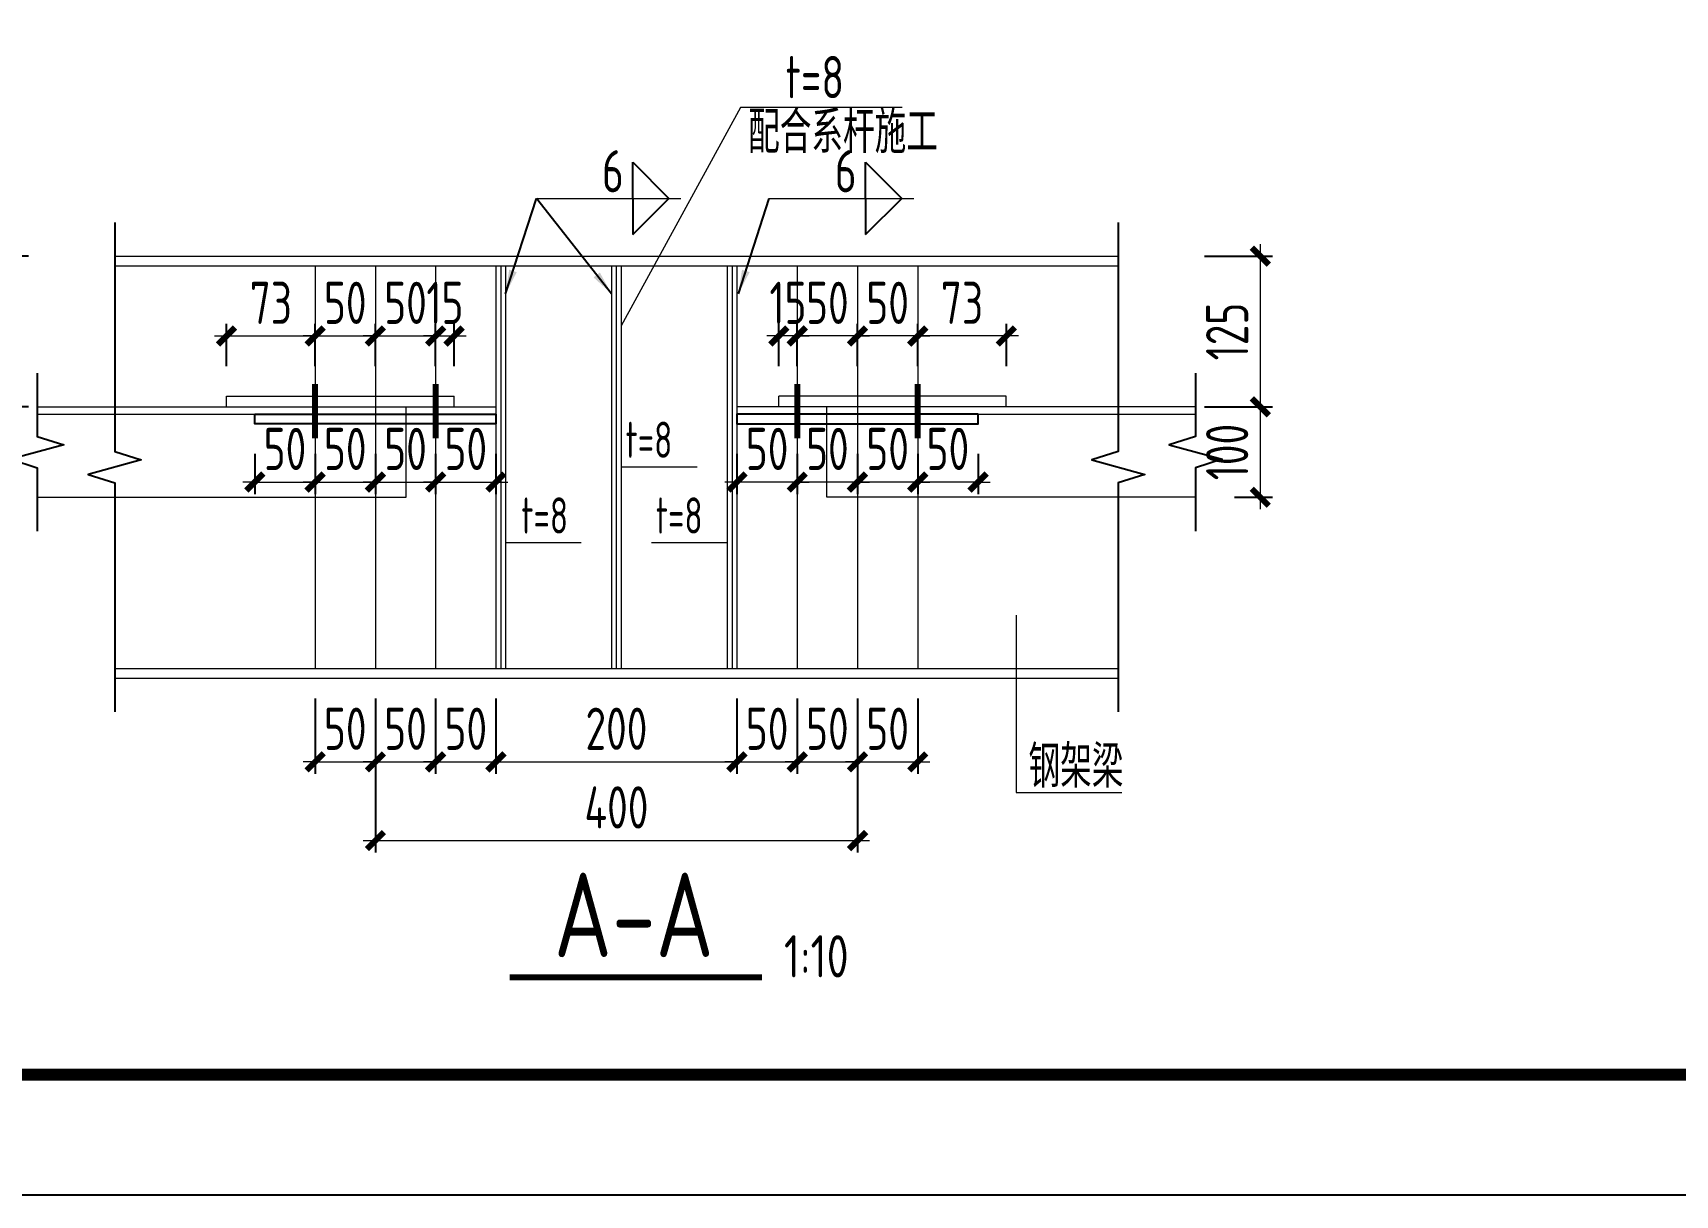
# Model space of a CAD drawing. Extents: x -2746917 to -971774, y -3334247 to -3250358.
# Drawn here: x -1810570 to -1796944, y -3316173 to -3306529 of the extents above; entities that cross this region are included whole.
import ezdxf
from ezdxf.enums import TextEntityAlignment as Align

# ---------------------------------------------------------------- set-up
doc = ezdxf.new("R2010")
doc.units = 0
doc.header["$LTSCALE"] = 1000
doc.header["$MEASUREMENT"] = 0
doc.header["$PDMODE"] = 35
doc.linetypes.add('DOTE', pattern=[2.42, 2, -0.2, 0.02, -0.2])
doc.layers.get('0').update_dxf_attribs({"linetype": 'CONTINUOUS'})
doc.layers.get('Defpoints').update_dxf_attribs({"linetype": 'CONTINUOUS'})
for name, color, linetype in [('AXIS', 253, 'DOTE'), ('COLU', 7, 'CONTINUOUS'), ('DIM', 3, 'CONTINUOUS'), ('NUM', 7, 'CONTINUOUS'), ('PUB_TITLE', 4, 'CONTINUOUS'), ('REIN', 1, 'CONTINUOUS'), ('TEXT', 7, 'CONTINUOUS'), ('THIN', 7, 'CONTINUOUS'), ('WELD', 7, 'CONTINUOUS')]:
    doc.layers.add(name, color=color, linetype=linetype)
doc.layers.add('yichutu', color=7, linetype='CONTINUOUS', true_color=0xffffff, plot=False)
doc.styles.add('TSSD_Dimension', font='tssdeng.shx', dxfattribs={"width": 0.75, "bigfont": 'Hztxt.shx'})
doc.styles.add('TSSD_Label', font='tssdeng.shx', dxfattribs={"width": 0.75, "bigfont": 'hztxt.shx'})
doc.styles.add('TSSD_Rein', font='Tssdeng.shx', dxfattribs={"width": 0.75, "bigfont": 'hztxt.shx'})
doc.dimstyles.new('TSSD_10_100', dxfattribs={"dimtxt": 350, "dimasz": 100, "dimexe": 100, "dimexo": 250, "dimgap": 100, "dimtad": 1, "dimdec": 0, "dimlfac": 0.1, "dimzin": 0, "dimdsep": 46, "dimtxsty": 'TSSD_Dimension', "dimblk": 'ARCHTICK', "dimcen": 0, "dimdle": 100, "dimclrt": 7, "dimadec": 0, "dimazin": 0, "dimtfac": 1, "dimtdec": 0, "dimtix": 1, "dimtmove": 2, "dimatfit": 3, "dimldrblk": 'ARCHTICK', "dimfxl": 1, "dimtolj": 1, "dimtzin": 0, "dimlwd": 5, "dimarcsym": 0})
doc.dimstyles.new('TSSD_LEADER_STYLE_200.0', dxfattribs={"dimtxt": 700, "dimasz": 200, "dimexe": 200, "dimexo": 500, "dimgap": 0.09, "dimtad": 0, "dimtih": 1, "dimtoh": 1, "dimdec": 4, "dimzin": 0, "dimdsep": 46, "dimtxsty": 'Standard', "dimcen": 0.09, "dimdle": 200, "dimclrt": 7, "dimadec": 0, "dimazin": 0, "dimtfac": 1, "dimtdec": 4, "dimtofl": 0, "dimtmove": 0, "dimatfit": 3, "dimfxl": 1, "dimtolj": 1, "dimtzin": 0, "dimarcsym": 0})

# ---------------------------------------------------------------- blocks, each defined once
blk = doc.blocks.new('_ArchTick')
at = {"color": 0, "const_width": 0.5}
blk.add_lwpolyline([(-0.71, -0.71), (0.71, 0.71)], dxfattribs=at)
blk = doc.blocks.new('*D2918')
at = {"layer": 'Defpoints', "color": 0}
for p in [(-1810357, -3308382, -48), (-1811070, -3309632), (-1810357, -3309632, -48)]:
    blk.add_point(p, dxfattribs=at)
at = {"layer": 'DIM', "color": 0, "lineweight": 5}
blk.add_line((-1811070, -3308282), (-1811070, -3309732), dxfattribs=at)
at = {"layer": 'DIM', "color": 0, "lineweight": -2}
for p, q in [((-1810607, -3308382), (-1811170, -3308382)), ((-1810607, -3309632), (-1811170, -3309632))]:
    blk.add_line(p, q, dxfattribs=at)
at = {"layer": 'DIM', "color": 0, "lineweight": 5, "xscale": 100, "yscale": 100, "zscale": 100}
for p, rotation in [((-1811070, -3308382), 90), ((-1811070, -3309632), 270)]:
    blk.add_blockref('_ArchTick', p, dxfattribs=dict(at, rotation=rotation))
at = {"layer": 'DIM', "color": 7, "lineweight": 9, "insert": (-1811345, -3309007), "char_height": 350, "attachment_point": 5, "rotation": 90, "style": 'TSSD_Dimension'}
blk.add_mtext('\\A1;125', dxfattribs=at)
blk = doc.blocks.new('*D2920')
at = {"layer": 'Defpoints', "color": 0}
for p in [(-1801100, -3308382, -48), (-1801100, -3309632, -48), (-1800386, -3309632)]:
    blk.add_point(p, dxfattribs=at)
at = {"layer": 'DIM', "color": 0, "lineweight": 5}
blk.add_line((-1800386, -3308282), (-1800386, -3309732), dxfattribs=at)
at = {"layer": 'DIM', "color": 0, "lineweight": -2}
for p, q in [((-1800850, -3308382), (-1800286, -3308382)), ((-1800850, -3309632), (-1800286, -3309632))]:
    blk.add_line(p, q, dxfattribs=at)
at = {"layer": 'DIM', "color": 0, "lineweight": 5, "xscale": 100, "yscale": 100, "zscale": 100}
for p, rotation in [((-1800386, -3308382), 90), ((-1800386, -3309632), 270)]:
    blk.add_blockref('_ArchTick', p, dxfattribs=dict(at, rotation=rotation))
at = {"layer": 'DIM', "color": 7, "lineweight": 9, "insert": (-1800661, -3309007), "char_height": 350, "attachment_point": 5, "rotation": 90, "style": 'TSSD_Dimension'}
blk.add_mtext('\\A1;125', dxfattribs=at)
blk = doc.blocks.new('*D2921')
at = {"layer": 'Defpoints', "color": 0}
for p in [(-1800850, -3309632, -48), (-1800850, -3310382, -48), (-1800386, -3310382)]:
    blk.add_point(p, dxfattribs=at)
at = {"layer": 'DIM', "color": 0, "lineweight": 5}
blk.add_line((-1800386, -3309532), (-1800386, -3310482), dxfattribs=at)
at = {"layer": 'DIM', "color": 0, "lineweight": -2}
for p, q in [((-1800600, -3309632), (-1800286, -3309632)), ((-1800600, -3310382), (-1800286, -3310382))]:
    blk.add_line(p, q, dxfattribs=at)
at = {"layer": 'DIM', "color": 0, "lineweight": 5, "xscale": 100, "yscale": 100, "zscale": 100}
for p, rotation in [((-1800386, -3309632), 90), ((-1800386, -3310382), 270)]:
    blk.add_blockref('_ArchTick', p, dxfattribs=dict(at, rotation=rotation))
at = {"layer": 'DIM', "color": 7, "lineweight": 9, "insert": (-1800661, -3310007), "char_height": 350, "attachment_point": 5, "rotation": 90, "style": 'TSSD_Dimension'}
blk.add_mtext('\\A1;100', dxfattribs=at)
blk = doc.blocks.new('*D2922')
at = {"layer": 'Defpoints', "color": 0}
for p in [(-1808228, -3311802, -48), (-1807728, -3311802, -48), (-1807728, -3312578)]:
    blk.add_point(p, dxfattribs=at)
at = {"layer": 'DIM', "color": 0, "lineweight": -2}
for p, q in [((-1808228, -3312052), (-1808228, -3312678)), ((-1807728, -3312052), (-1807728, -3312678))]:
    blk.add_line(p, q, dxfattribs=at)
at = {"layer": 'DIM', "color": 0, "lineweight": 5}
for p, q in [((-1808228, -3312578), (-1808328, -3312578)), ((-1808228, -3312578), (-1807728, -3312578)), ((-1807728, -3312578), (-1807628, -3312578))]:
    blk.add_line(p, q, dxfattribs=at)
at = {"layer": 'DIM', "color": 0, "lineweight": 5, "xscale": 100, "yscale": 100, "zscale": 100}
blk.add_blockref('_ArchTick', (-1808228, -3312578), dxfattribs=at)
at = {"layer": 'DIM', "color": 0, "lineweight": 5, "xscale": 100, "yscale": 100, "zscale": 100, "rotation": 180}
blk.add_blockref('_ArchTick', (-1807728, -3312578), dxfattribs=at)
at = {"layer": 'DIM', "color": 7, "lineweight": 9, "insert": (-1807978, -3312303), "char_height": 350, "attachment_point": 5, "style": 'TSSD_Dimension'}
blk.add_mtext('\\A1;50', dxfattribs=at)
blk = doc.blocks.new('*D2923')
at = {"layer": 'Defpoints', "color": 0}
for p in [(-1807728, -3311802, -48), (-1807228, -3311802, -48), (-1807228, -3312578)]:
    blk.add_point(p, dxfattribs=at)
at = {"layer": 'DIM', "color": 0, "lineweight": -2}
for p, q in [((-1807728, -3312052), (-1807728, -3312678)), ((-1807228, -3312052), (-1807228, -3312678))]:
    blk.add_line(p, q, dxfattribs=at)
at = {"layer": 'DIM', "color": 0, "lineweight": 5}
for p, q in [((-1807728, -3312578), (-1807828, -3312578)), ((-1807728, -3312578), (-1807228, -3312578)), ((-1807228, -3312578), (-1807128, -3312578))]:
    blk.add_line(p, q, dxfattribs=at)
at = {"layer": 'DIM', "color": 0, "lineweight": 5, "xscale": 100, "yscale": 100, "zscale": 100}
blk.add_blockref('_ArchTick', (-1807728, -3312578), dxfattribs=at)
at = {"layer": 'DIM', "color": 0, "lineweight": 5, "xscale": 100, "yscale": 100, "zscale": 100, "rotation": 180}
blk.add_blockref('_ArchTick', (-1807228, -3312578), dxfattribs=at)
at = {"layer": 'DIM', "color": 7, "lineweight": 9, "insert": (-1807478, -3312303), "char_height": 350, "attachment_point": 5, "style": 'TSSD_Dimension'}
blk.add_mtext('\\A1;50', dxfattribs=at)
blk = doc.blocks.new('*D2924')
at = {"layer": 'Defpoints', "color": 0}
for p in [(-1807228, -3311802, -48), (-1806728, -3311802, -48), (-1806728, -3312578)]:
    blk.add_point(p, dxfattribs=at)
at = {"layer": 'DIM', "color": 0, "lineweight": -2}
for p, q in [((-1807228, -3312052), (-1807228, -3312678)), ((-1806728, -3312052), (-1806728, -3312678))]:
    blk.add_line(p, q, dxfattribs=at)
at = {"layer": 'DIM', "color": 0, "lineweight": 5}
for p, q in [((-1807228, -3312578), (-1807328, -3312578)), ((-1807228, -3312578), (-1806728, -3312578)), ((-1806728, -3312578), (-1806628, -3312578))]:
    blk.add_line(p, q, dxfattribs=at)
at = {"layer": 'DIM', "color": 0, "lineweight": 5, "xscale": 100, "yscale": 100, "zscale": 100}
blk.add_blockref('_ArchTick', (-1807228, -3312578), dxfattribs=at)
at = {"layer": 'DIM', "color": 0, "lineweight": 5, "xscale": 100, "yscale": 100, "zscale": 100, "rotation": 180}
blk.add_blockref('_ArchTick', (-1806728, -3312578), dxfattribs=at)
at = {"layer": 'DIM', "color": 7, "lineweight": 9, "insert": (-1806978, -3312303), "char_height": 350, "attachment_point": 5, "style": 'TSSD_Dimension'}
blk.add_mtext('\\A1;50', dxfattribs=at)
blk = doc.blocks.new('*D2925')
at = {"layer": 'Defpoints', "color": 0}
for p in [(-1806728, -3311802, -48), (-1804728, -3311802, -48), (-1804728, -3312578)]:
    blk.add_point(p, dxfattribs=at)
at = {"layer": 'DIM', "color": 0, "lineweight": -2}
for p, q in [((-1806728, -3312052), (-1806728, -3312678)), ((-1804728, -3312052), (-1804728, -3312678))]:
    blk.add_line(p, q, dxfattribs=at)
at = {"layer": 'DIM', "color": 0, "lineweight": 5}
blk.add_line((-1806828, -3312578), (-1804628, -3312578), dxfattribs=at)
at = {"layer": 'DIM', "color": 0, "lineweight": 5, "xscale": 100, "yscale": 100, "zscale": 100, "rotation": 180}
blk.add_blockref('_ArchTick', (-1806728, -3312578), dxfattribs=at)
at = {"layer": 'DIM', "color": 0, "lineweight": 5, "xscale": 100, "yscale": 100, "zscale": 100}
blk.add_blockref('_ArchTick', (-1804728, -3312578), dxfattribs=at)
at = {"layer": 'DIM', "color": 7, "lineweight": 9, "insert": (-1805728, -3312303), "char_height": 350, "attachment_point": 5, "style": 'TSSD_Dimension'}
blk.add_mtext('\\A1;200', dxfattribs=at)
blk = doc.blocks.new('*D2926')
at = {"layer": 'Defpoints', "color": 0}
for p in [(-1804728, -3311802, -48), (-1804228, -3311802, -48), (-1804228, -3312578)]:
    blk.add_point(p, dxfattribs=at)
at = {"layer": 'DIM', "color": 0, "lineweight": -2}
for p, q in [((-1804728, -3312052), (-1804728, -3312678)), ((-1804228, -3312052), (-1804228, -3312678))]:
    blk.add_line(p, q, dxfattribs=at)
at = {"layer": 'DIM', "color": 0, "lineweight": 5}
for p, q in [((-1804728, -3312578), (-1804828, -3312578)), ((-1804728, -3312578), (-1804228, -3312578)), ((-1804228, -3312578), (-1804128, -3312578))]:
    blk.add_line(p, q, dxfattribs=at)
at = {"layer": 'DIM', "color": 0, "lineweight": 5, "xscale": 100, "yscale": 100, "zscale": 100}
blk.add_blockref('_ArchTick', (-1804728, -3312578), dxfattribs=at)
at = {"layer": 'DIM', "color": 0, "lineweight": 5, "xscale": 100, "yscale": 100, "zscale": 100, "rotation": 180}
blk.add_blockref('_ArchTick', (-1804228, -3312578), dxfattribs=at)
at = {"layer": 'DIM', "color": 7, "lineweight": 9, "insert": (-1804478, -3312303), "char_height": 350, "attachment_point": 5, "style": 'TSSD_Dimension'}
blk.add_mtext('\\A1;50', dxfattribs=at)
blk = doc.blocks.new('*D2927')
at = {"layer": 'Defpoints', "color": 0}
for p in [(-1804228, -3311802, -48), (-1803728, -3311802, -48), (-1803728, -3312578)]:
    blk.add_point(p, dxfattribs=at)
at = {"layer": 'DIM', "color": 0, "lineweight": -2}
for p, q in [((-1804228, -3312052), (-1804228, -3312678)), ((-1803728, -3312052), (-1803728, -3312678))]:
    blk.add_line(p, q, dxfattribs=at)
at = {"layer": 'DIM', "color": 0, "lineweight": 5}
for p, q in [((-1804228, -3312578), (-1804328, -3312578)), ((-1804228, -3312578), (-1803728, -3312578)), ((-1803728, -3312578), (-1803628, -3312578))]:
    blk.add_line(p, q, dxfattribs=at)
at = {"layer": 'DIM', "color": 0, "lineweight": 5, "xscale": 100, "yscale": 100, "zscale": 100}
blk.add_blockref('_ArchTick', (-1804228, -3312578), dxfattribs=at)
at = {"layer": 'DIM', "color": 0, "lineweight": 5, "xscale": 100, "yscale": 100, "zscale": 100, "rotation": 180}
blk.add_blockref('_ArchTick', (-1803728, -3312578), dxfattribs=at)
at = {"layer": 'DIM', "color": 7, "lineweight": 9, "insert": (-1803978, -3312303), "char_height": 350, "attachment_point": 5, "style": 'TSSD_Dimension'}
blk.add_mtext('\\A1;50', dxfattribs=at)
blk = doc.blocks.new('*D2928')
at = {"layer": 'Defpoints', "color": 0}
for p in [(-1803728, -3311802, -48), (-1803228, -3311802, -48), (-1803228, -3312578)]:
    blk.add_point(p, dxfattribs=at)
at = {"layer": 'DIM', "color": 0, "lineweight": -2}
for p, q in [((-1803728, -3312052), (-1803728, -3312678)), ((-1803228, -3312052), (-1803228, -3312678))]:
    blk.add_line(p, q, dxfattribs=at)
at = {"layer": 'DIM', "color": 0, "lineweight": 5}
for p, q in [((-1803728, -3312578), (-1803828, -3312578)), ((-1803728, -3312578), (-1803228, -3312578)), ((-1803228, -3312578), (-1803128, -3312578))]:
    blk.add_line(p, q, dxfattribs=at)
at = {"layer": 'DIM', "color": 0, "lineweight": 5, "xscale": 100, "yscale": 100, "zscale": 100}
blk.add_blockref('_ArchTick', (-1803728, -3312578), dxfattribs=at)
at = {"layer": 'DIM', "color": 0, "lineweight": 5, "xscale": 100, "yscale": 100, "zscale": 100, "rotation": 180}
blk.add_blockref('_ArchTick', (-1803228, -3312578), dxfattribs=at)
at = {"layer": 'DIM', "color": 7, "lineweight": 9, "insert": (-1803478, -3312303), "char_height": 350, "attachment_point": 5, "style": 'TSSD_Dimension'}
blk.add_mtext('\\A1;50', dxfattribs=at)
blk = doc.blocks.new('*D2929')
at = {"layer": 'Defpoints', "color": 0}
for p in [(-1807728, -3311802, -48), (-1803728, -3311802, -48), (-1803728, -3313231)]:
    blk.add_point(p, dxfattribs=at)
at = {"layer": 'DIM', "color": 0, "lineweight": -2}
for p, q in [((-1807728, -3312052), (-1807728, -3313331)), ((-1803728, -3312052), (-1803728, -3313331))]:
    blk.add_line(p, q, dxfattribs=at)
at = {"layer": 'DIM', "color": 0, "lineweight": 5}
blk.add_line((-1807828, -3313231), (-1803628, -3313231), dxfattribs=at)
at = {"layer": 'DIM', "color": 0, "lineweight": 5, "xscale": 100, "yscale": 100, "zscale": 100, "rotation": 180}
blk.add_blockref('_ArchTick', (-1807728, -3313231), dxfattribs=at)
at = {"layer": 'DIM', "color": 0, "lineweight": 5, "xscale": 100, "yscale": 100, "zscale": 100}
blk.add_blockref('_ArchTick', (-1803728, -3313231), dxfattribs=at)
at = {"layer": 'DIM', "color": 7, "lineweight": 9, "insert": (-1805728, -3312956), "char_height": 350, "attachment_point": 5, "style": 'TSSD_Dimension'}
blk.add_mtext('\\A1;400', dxfattribs=at)
blk = doc.blocks.new('_WELD004')
at = {"color": 0, "linetype": 'ByBlock'}
for p, q in [((0, 1), (1, 0)), ((0, 0), (0, 1))]:
    blk.add_line(p, q, dxfattribs=at)
blk = doc.blocks.new('*D2930')
at = {"layer": 'Defpoints', "color": 0}
for p in [(-1808228, -3309044), (-1808963, -3309544), (-1808228, -3309544)]:
    blk.add_point(p, dxfattribs=at)
at = {"layer": 'DIM', "color": 0, "lineweight": -2}
for p, q in [((-1808963, -3309294), (-1808963, -3308944)), ((-1808228, -3309294), (-1808228, -3308944))]:
    blk.add_line(p, q, dxfattribs=at)
at = {"layer": 'DIM', "color": 0, "lineweight": 5}
blk.add_line((-1809063, -3309044), (-1808128, -3309044), dxfattribs=at)
at = {"layer": 'DIM', "color": 0, "lineweight": 5, "xscale": 100, "yscale": 100, "zscale": 100, "rotation": 180}
blk.add_blockref('_ArchTick', (-1808963, -3309044), dxfattribs=at)
at = {"layer": 'DIM', "color": 0, "lineweight": 5, "xscale": 100, "yscale": 100, "zscale": 100}
blk.add_blockref('_ArchTick', (-1808228, -3309044), dxfattribs=at)
at = {"layer": 'DIM', "color": 7, "lineweight": 9, "insert": (-1808595, -3308769), "char_height": 350, "attachment_point": 5, "style": 'TSSD_Dimension'}
blk.add_mtext('\\A1;73', dxfattribs=at)
blk = doc.blocks.new('*D2931')
at = {"layer": 'Defpoints', "color": 0}
for p in [(-1807728, -3309044), (-1808228, -3309544), (-1807728, -3309544)]:
    blk.add_point(p, dxfattribs=at)
at = {"layer": 'DIM', "color": 0, "lineweight": -2}
for p, q in [((-1808228, -3309294), (-1808228, -3308944)), ((-1807728, -3309294), (-1807728, -3308944))]:
    blk.add_line(p, q, dxfattribs=at)
at = {"layer": 'DIM', "color": 0, "lineweight": 5}
for p, q in [((-1808228, -3309044), (-1808328, -3309044)), ((-1808228, -3309044), (-1807728, -3309044)), ((-1807728, -3309044), (-1807628, -3309044))]:
    blk.add_line(p, q, dxfattribs=at)
at = {"layer": 'DIM', "color": 0, "lineweight": 5, "xscale": 100, "yscale": 100, "zscale": 100}
blk.add_blockref('_ArchTick', (-1808228, -3309044), dxfattribs=at)
at = {"layer": 'DIM', "color": 0, "lineweight": 5, "xscale": 100, "yscale": 100, "zscale": 100, "rotation": 180}
blk.add_blockref('_ArchTick', (-1807728, -3309044), dxfattribs=at)
at = {"layer": 'DIM', "color": 7, "lineweight": 9, "insert": (-1807978, -3308769), "char_height": 350, "attachment_point": 5, "style": 'TSSD_Dimension'}
blk.add_mtext('\\A1;50', dxfattribs=at)
blk = doc.blocks.new('*D2932')
at = {"layer": 'Defpoints', "color": 0}
for p in [(-1807228, -3309044), (-1807728, -3309544), (-1807228, -3309544)]:
    blk.add_point(p, dxfattribs=at)
at = {"layer": 'DIM', "color": 0, "lineweight": -2}
for p, q in [((-1807728, -3309294), (-1807728, -3308944)), ((-1807228, -3309294), (-1807228, -3308944))]:
    blk.add_line(p, q, dxfattribs=at)
at = {"layer": 'DIM', "color": 0, "lineweight": 5}
for p, q in [((-1807728, -3309044), (-1807828, -3309044)), ((-1807728, -3309044), (-1807228, -3309044)), ((-1807228, -3309044), (-1807128, -3309044))]:
    blk.add_line(p, q, dxfattribs=at)
at = {"layer": 'DIM', "color": 0, "lineweight": 5, "xscale": 100, "yscale": 100, "zscale": 100}
blk.add_blockref('_ArchTick', (-1807728, -3309044), dxfattribs=at)
at = {"layer": 'DIM', "color": 0, "lineweight": 5, "xscale": 100, "yscale": 100, "zscale": 100, "rotation": 180}
blk.add_blockref('_ArchTick', (-1807228, -3309044), dxfattribs=at)
at = {"layer": 'DIM', "color": 7, "lineweight": 9, "insert": (-1807478, -3308769), "char_height": 350, "attachment_point": 5, "style": 'TSSD_Dimension'}
blk.add_mtext('\\A1;50', dxfattribs=at)
blk = doc.blocks.new('*D2933')
at = {"layer": 'Defpoints', "color": 0}
for p in [(-1807075, -3309044), (-1807228, -3309544), (-1807075, -3309544)]:
    blk.add_point(p, dxfattribs=at)
at = {"layer": 'DIM', "color": 0, "lineweight": -2}
for p, q in [((-1807228, -3309294), (-1807228, -3308944)), ((-1807075, -3309294), (-1807075, -3308944))]:
    blk.add_line(p, q, dxfattribs=at)
at = {"layer": 'DIM', "color": 0, "lineweight": 5}
for p, q in [((-1807228, -3309044), (-1807328, -3309044)), ((-1807228, -3309044), (-1807075, -3309044)), ((-1807075, -3309044), (-1806975, -3309044))]:
    blk.add_line(p, q, dxfattribs=at)
at = {"layer": 'DIM', "color": 0, "lineweight": 5, "xscale": 100, "yscale": 100, "zscale": 100}
blk.add_blockref('_ArchTick', (-1807228, -3309044), dxfattribs=at)
at = {"layer": 'DIM', "color": 0, "lineweight": 5, "xscale": 100, "yscale": 100, "zscale": 100, "rotation": 180}
blk.add_blockref('_ArchTick', (-1807075, -3309044), dxfattribs=at)
at = {"layer": 'DIM', "color": 7, "lineweight": 9, "insert": (-1807151, -3308769), "char_height": 350, "attachment_point": 5, "style": 'TSSD_Dimension'}
blk.add_mtext('\\A1;15', dxfattribs=at)
blk = doc.blocks.new('*D2934')
at = {"layer": 'Defpoints', "color": 0}
for p in [(-1808728, -3309772), (-1808228, -3309772), (-1808228, -3310256)]:
    blk.add_point(p, dxfattribs=at)
at = {"layer": 'DIM', "color": 0, "lineweight": -2}
for p, q in [((-1808728, -3310022), (-1808728, -3310356)), ((-1808228, -3310022), (-1808228, -3310356))]:
    blk.add_line(p, q, dxfattribs=at)
at = {"layer": 'DIM', "color": 0, "lineweight": 5}
for p, q in [((-1808728, -3310256), (-1808828, -3310256)), ((-1808728, -3310256), (-1808228, -3310256)), ((-1808228, -3310256), (-1808128, -3310256))]:
    blk.add_line(p, q, dxfattribs=at)
at = {"layer": 'DIM', "color": 0, "lineweight": 5, "xscale": 100, "yscale": 100, "zscale": 100}
blk.add_blockref('_ArchTick', (-1808728, -3310256), dxfattribs=at)
at = {"layer": 'DIM', "color": 0, "lineweight": 5, "xscale": 100, "yscale": 100, "zscale": 100, "rotation": 180}
blk.add_blockref('_ArchTick', (-1808228, -3310256), dxfattribs=at)
at = {"layer": 'DIM', "color": 7, "lineweight": 9, "insert": (-1808478, -3309981), "char_height": 350, "attachment_point": 5, "style": 'TSSD_Dimension'}
blk.add_mtext('\\A1;50', dxfattribs=at)
blk = doc.blocks.new('*D2935')
at = {"layer": 'Defpoints', "color": 0}
for p in [(-1808228, -3309772), (-1807728, -3309772), (-1807728, -3310256)]:
    blk.add_point(p, dxfattribs=at)
at = {"layer": 'DIM', "color": 0, "lineweight": -2}
for p, q in [((-1808228, -3310022), (-1808228, -3310356)), ((-1807728, -3310022), (-1807728, -3310356))]:
    blk.add_line(p, q, dxfattribs=at)
at = {"layer": 'DIM', "color": 0, "lineweight": 5}
for p, q in [((-1808228, -3310256), (-1808328, -3310256)), ((-1808228, -3310256), (-1807728, -3310256)), ((-1807728, -3310256), (-1807628, -3310256))]:
    blk.add_line(p, q, dxfattribs=at)
at = {"layer": 'DIM', "color": 0, "lineweight": 5, "xscale": 100, "yscale": 100, "zscale": 100}
blk.add_blockref('_ArchTick', (-1808228, -3310256), dxfattribs=at)
at = {"layer": 'DIM', "color": 0, "lineweight": 5, "xscale": 100, "yscale": 100, "zscale": 100, "rotation": 180}
blk.add_blockref('_ArchTick', (-1807728, -3310256), dxfattribs=at)
at = {"layer": 'DIM', "color": 7, "lineweight": 9, "insert": (-1807978, -3309981), "char_height": 350, "attachment_point": 5, "style": 'TSSD_Dimension'}
blk.add_mtext('\\A1;50', dxfattribs=at)
blk = doc.blocks.new('*D2936')
at = {"layer": 'Defpoints', "color": 0}
for p in [(-1807728, -3309772), (-1807228, -3309772), (-1807228, -3310256)]:
    blk.add_point(p, dxfattribs=at)
at = {"layer": 'DIM', "color": 0, "lineweight": -2}
for p, q in [((-1807728, -3310022), (-1807728, -3310356)), ((-1807228, -3310022), (-1807228, -3310356))]:
    blk.add_line(p, q, dxfattribs=at)
at = {"layer": 'DIM', "color": 0, "lineweight": 5}
for p, q in [((-1807728, -3310256), (-1807828, -3310256)), ((-1807728, -3310256), (-1807228, -3310256)), ((-1807228, -3310256), (-1807128, -3310256))]:
    blk.add_line(p, q, dxfattribs=at)
at = {"layer": 'DIM', "color": 0, "lineweight": 5, "xscale": 100, "yscale": 100, "zscale": 100}
blk.add_blockref('_ArchTick', (-1807728, -3310256), dxfattribs=at)
at = {"layer": 'DIM', "color": 0, "lineweight": 5, "xscale": 100, "yscale": 100, "zscale": 100, "rotation": 180}
blk.add_blockref('_ArchTick', (-1807228, -3310256), dxfattribs=at)
at = {"layer": 'DIM', "color": 7, "lineweight": 9, "insert": (-1807478, -3309981), "char_height": 350, "attachment_point": 5, "style": 'TSSD_Dimension'}
blk.add_mtext('\\A1;50', dxfattribs=at)
blk = doc.blocks.new('*D2937')
at = {"layer": 'Defpoints', "color": 0}
for p in [(-1807228, -3309772), (-1806728, -3309772), (-1806728, -3310256)]:
    blk.add_point(p, dxfattribs=at)
at = {"layer": 'DIM', "color": 0, "lineweight": -2}
for p, q in [((-1807228, -3310022), (-1807228, -3310356)), ((-1806728, -3310022), (-1806728, -3310356))]:
    blk.add_line(p, q, dxfattribs=at)
at = {"layer": 'DIM', "color": 0, "lineweight": 5}
for p, q in [((-1807228, -3310256), (-1807328, -3310256)), ((-1807228, -3310256), (-1806728, -3310256)), ((-1806728, -3310256), (-1806628, -3310256))]:
    blk.add_line(p, q, dxfattribs=at)
at = {"layer": 'DIM', "color": 0, "lineweight": 5, "xscale": 100, "yscale": 100, "zscale": 100}
blk.add_blockref('_ArchTick', (-1807228, -3310256), dxfattribs=at)
at = {"layer": 'DIM', "color": 0, "lineweight": 5, "xscale": 100, "yscale": 100, "zscale": 100, "rotation": 180}
blk.add_blockref('_ArchTick', (-1806728, -3310256), dxfattribs=at)
at = {"layer": 'DIM', "color": 7, "lineweight": 9, "insert": (-1806978, -3309981), "char_height": 350, "attachment_point": 5, "style": 'TSSD_Dimension'}
blk.add_mtext('\\A1;50', dxfattribs=at)
blk = doc.blocks.new('*D2938')
at = {"layer": 'Defpoints', "color": 0}
for p in [(-1803228, -3309044), (-1803228, -3309544), (-1802493, -3309544)]:
    blk.add_point(p, dxfattribs=at)
at = {"layer": 'DIM', "color": 0, "lineweight": -2}
for p, q in [((-1803228, -3309294), (-1803228, -3308944)), ((-1802493, -3309294), (-1802493, -3308944))]:
    blk.add_line(p, q, dxfattribs=at)
at = {"layer": 'DIM', "color": 0, "lineweight": 5}
blk.add_line((-1802393, -3309044), (-1803328, -3309044), dxfattribs=at)
at = {"layer": 'DIM', "color": 0, "lineweight": 5, "xscale": 100, "yscale": 100, "zscale": 100, "rotation": 180}
blk.add_blockref('_ArchTick', (-1803228, -3309044), dxfattribs=at)
at = {"layer": 'DIM', "color": 0, "lineweight": 5, "xscale": 100, "yscale": 100, "zscale": 100}
blk.add_blockref('_ArchTick', (-1802493, -3309044), dxfattribs=at)
at = {"layer": 'DIM', "color": 7, "lineweight": 9, "insert": (-1802861, -3308769), "char_height": 350, "attachment_point": 5, "style": 'TSSD_Dimension'}
blk.add_mtext('\\A1;73', dxfattribs=at)
blk = doc.blocks.new('*D2939')
at = {"layer": 'Defpoints', "color": 0}
for p in [(-1803728, -3309044), (-1803728, -3309544), (-1803228, -3309544)]:
    blk.add_point(p, dxfattribs=at)
at = {"layer": 'DIM', "color": 0, "lineweight": -2}
for p, q in [((-1803728, -3309294), (-1803728, -3308944)), ((-1803228, -3309294), (-1803228, -3308944))]:
    blk.add_line(p, q, dxfattribs=at)
at = {"layer": 'DIM', "color": 0, "lineweight": 5}
for p, q in [((-1803728, -3309044), (-1803828, -3309044)), ((-1803228, -3309044), (-1803728, -3309044)), ((-1803228, -3309044), (-1803128, -3309044))]:
    blk.add_line(p, q, dxfattribs=at)
at = {"layer": 'DIM', "color": 0, "lineweight": 5, "xscale": 100, "yscale": 100, "zscale": 100}
blk.add_blockref('_ArchTick', (-1803728, -3309044), dxfattribs=at)
at = {"layer": 'DIM', "color": 0, "lineweight": 5, "xscale": 100, "yscale": 100, "zscale": 100, "rotation": 180}
blk.add_blockref('_ArchTick', (-1803228, -3309044), dxfattribs=at)
at = {"layer": 'DIM', "color": 7, "lineweight": 9, "insert": (-1803478, -3308769), "char_height": 350, "attachment_point": 5, "style": 'TSSD_Dimension'}
blk.add_mtext('\\A1;50', dxfattribs=at)
blk = doc.blocks.new('*D2940')
at = {"layer": 'Defpoints', "color": 0}
for p in [(-1804228, -3309044), (-1804228, -3309544), (-1803728, -3309544)]:
    blk.add_point(p, dxfattribs=at)
at = {"layer": 'DIM', "color": 0, "lineweight": -2}
for p, q in [((-1804228, -3309294), (-1804228, -3308944)), ((-1803728, -3309294), (-1803728, -3308944))]:
    blk.add_line(p, q, dxfattribs=at)
at = {"layer": 'DIM', "color": 0, "lineweight": 5}
for p, q in [((-1804228, -3309044), (-1804328, -3309044)), ((-1803728, -3309044), (-1804228, -3309044)), ((-1803728, -3309044), (-1803628, -3309044))]:
    blk.add_line(p, q, dxfattribs=at)
at = {"layer": 'DIM', "color": 0, "lineweight": 5, "xscale": 100, "yscale": 100, "zscale": 100}
blk.add_blockref('_ArchTick', (-1804228, -3309044), dxfattribs=at)
at = {"layer": 'DIM', "color": 0, "lineweight": 5, "xscale": 100, "yscale": 100, "zscale": 100, "rotation": 180}
blk.add_blockref('_ArchTick', (-1803728, -3309044), dxfattribs=at)
at = {"layer": 'DIM', "color": 7, "lineweight": 9, "insert": (-1803978, -3308769), "char_height": 350, "attachment_point": 5, "style": 'TSSD_Dimension'}
blk.add_mtext('\\A1;50', dxfattribs=at)
blk = doc.blocks.new('*D2941')
at = {"layer": 'Defpoints', "color": 0}
for p in [(-1804381, -3309044), (-1804381, -3309544), (-1804228, -3309544)]:
    blk.add_point(p, dxfattribs=at)
at = {"layer": 'DIM', "color": 0, "lineweight": -2}
for p, q in [((-1804381, -3309294), (-1804381, -3308944)), ((-1804228, -3309294), (-1804228, -3308944))]:
    blk.add_line(p, q, dxfattribs=at)
at = {"layer": 'DIM', "color": 0, "lineweight": 5}
for p, q in [((-1804381, -3309044), (-1804481, -3309044)), ((-1804228, -3309044), (-1804381, -3309044)), ((-1804228, -3309044), (-1804128, -3309044))]:
    blk.add_line(p, q, dxfattribs=at)
at = {"layer": 'DIM', "color": 0, "lineweight": 5, "xscale": 100, "yscale": 100, "zscale": 100}
blk.add_blockref('_ArchTick', (-1804381, -3309044), dxfattribs=at)
at = {"layer": 'DIM', "color": 0, "lineweight": 5, "xscale": 100, "yscale": 100, "zscale": 100, "rotation": 180}
blk.add_blockref('_ArchTick', (-1804228, -3309044), dxfattribs=at)
at = {"layer": 'DIM', "color": 7, "lineweight": 9, "insert": (-1804305, -3308769), "char_height": 350, "attachment_point": 5, "style": 'TSSD_Dimension'}
blk.add_mtext('\\A1;15', dxfattribs=at)
blk = doc.blocks.new('*D2942')
at = {"layer": 'Defpoints', "color": 0}
for p in [(-1803228, -3309772), (-1802728, -3309772), (-1803228, -3310256)]:
    blk.add_point(p, dxfattribs=at)
at = {"layer": 'DIM', "color": 0, "lineweight": -2}
for p, q in [((-1803228, -3310022), (-1803228, -3310356)), ((-1802728, -3310022), (-1802728, -3310356))]:
    blk.add_line(p, q, dxfattribs=at)
at = {"layer": 'DIM', "color": 0, "lineweight": 5}
for p, q in [((-1803228, -3310256), (-1803328, -3310256)), ((-1802728, -3310256), (-1803228, -3310256)), ((-1802728, -3310256), (-1802628, -3310256))]:
    blk.add_line(p, q, dxfattribs=at)
at = {"layer": 'DIM', "color": 0, "lineweight": 5, "xscale": 100, "yscale": 100, "zscale": 100}
blk.add_blockref('_ArchTick', (-1803228, -3310256), dxfattribs=at)
at = {"layer": 'DIM', "color": 0, "lineweight": 5, "xscale": 100, "yscale": 100, "zscale": 100, "rotation": 180}
blk.add_blockref('_ArchTick', (-1802728, -3310256), dxfattribs=at)
at = {"layer": 'DIM', "color": 7, "lineweight": 9, "insert": (-1802978, -3309981), "char_height": 350, "attachment_point": 5, "style": 'TSSD_Dimension'}
blk.add_mtext('\\A1;50', dxfattribs=at)
blk = doc.blocks.new('*D2943')
at = {"layer": 'Defpoints', "color": 0}
for p in [(-1803728, -3309772), (-1803228, -3309772), (-1803728, -3310256)]:
    blk.add_point(p, dxfattribs=at)
at = {"layer": 'DIM', "color": 0, "lineweight": -2}
for p, q in [((-1803728, -3310022), (-1803728, -3310356)), ((-1803228, -3310022), (-1803228, -3310356))]:
    blk.add_line(p, q, dxfattribs=at)
at = {"layer": 'DIM', "color": 0, "lineweight": 5}
for p, q in [((-1803728, -3310256), (-1803828, -3310256)), ((-1803228, -3310256), (-1803728, -3310256)), ((-1803228, -3310256), (-1803128, -3310256))]:
    blk.add_line(p, q, dxfattribs=at)
at = {"layer": 'DIM', "color": 0, "lineweight": 5, "xscale": 100, "yscale": 100, "zscale": 100}
blk.add_blockref('_ArchTick', (-1803728, -3310256), dxfattribs=at)
at = {"layer": 'DIM', "color": 0, "lineweight": 5, "xscale": 100, "yscale": 100, "zscale": 100, "rotation": 180}
blk.add_blockref('_ArchTick', (-1803228, -3310256), dxfattribs=at)
at = {"layer": 'DIM', "color": 7, "lineweight": 9, "insert": (-1803478, -3309981), "char_height": 350, "attachment_point": 5, "style": 'TSSD_Dimension'}
blk.add_mtext('\\A1;50', dxfattribs=at)
blk = doc.blocks.new('*D2944')
at = {"layer": 'Defpoints', "color": 0}
for p in [(-1804228, -3309772), (-1803728, -3309772), (-1804228, -3310256)]:
    blk.add_point(p, dxfattribs=at)
at = {"layer": 'DIM', "color": 0, "lineweight": -2}
for p, q in [((-1804228, -3310022), (-1804228, -3310356)), ((-1803728, -3310022), (-1803728, -3310356))]:
    blk.add_line(p, q, dxfattribs=at)
at = {"layer": 'DIM', "color": 0, "lineweight": 5}
for p, q in [((-1804228, -3310256), (-1804328, -3310256)), ((-1803728, -3310256), (-1804228, -3310256)), ((-1803728, -3310256), (-1803628, -3310256))]:
    blk.add_line(p, q, dxfattribs=at)
at = {"layer": 'DIM', "color": 0, "lineweight": 5, "xscale": 100, "yscale": 100, "zscale": 100}
blk.add_blockref('_ArchTick', (-1804228, -3310256), dxfattribs=at)
at = {"layer": 'DIM', "color": 0, "lineweight": 5, "xscale": 100, "yscale": 100, "zscale": 100, "rotation": 180}
blk.add_blockref('_ArchTick', (-1803728, -3310256), dxfattribs=at)
at = {"layer": 'DIM', "color": 7, "lineweight": 9, "insert": (-1803978, -3309981), "char_height": 350, "attachment_point": 5, "style": 'TSSD_Dimension'}
blk.add_mtext('\\A1;50', dxfattribs=at)
blk = doc.blocks.new('*D2945')
at = {"layer": 'Defpoints', "color": 0}
for p in [(-1804728, -3309772), (-1804228, -3309772), (-1804728, -3310256)]:
    blk.add_point(p, dxfattribs=at)
at = {"layer": 'DIM', "color": 0, "lineweight": -2}
for p, q in [((-1804728, -3310022), (-1804728, -3310356)), ((-1804228, -3310022), (-1804228, -3310356))]:
    blk.add_line(p, q, dxfattribs=at)
at = {"layer": 'DIM', "color": 0, "lineweight": 5}
for p, q in [((-1804728, -3310256), (-1804828, -3310256)), ((-1804228, -3310256), (-1804728, -3310256)), ((-1804228, -3310256), (-1804128, -3310256))]:
    blk.add_line(p, q, dxfattribs=at)
at = {"layer": 'DIM', "color": 0, "lineweight": 5, "xscale": 100, "yscale": 100, "zscale": 100}
blk.add_blockref('_ArchTick', (-1804728, -3310256), dxfattribs=at)
at = {"layer": 'DIM', "color": 0, "lineweight": 5, "xscale": 100, "yscale": 100, "zscale": 100, "rotation": 180}
blk.add_blockref('_ArchTick', (-1804228, -3310256), dxfattribs=at)
at = {"layer": 'DIM', "color": 7, "lineweight": 9, "insert": (-1804478, -3309981), "char_height": 350, "attachment_point": 5, "style": 'TSSD_Dimension'}
blk.add_mtext('\\A1;50', dxfattribs=at)
blk = doc.blocks.new('yct-743-420-74300-42000-100-2002.0')
at = {"layer": 'yichutu', "color": 7, "true_color": 0xffffff}
blk.add_lwpolyline([(0, 0), (0, 42000), (74300, 42000), (74300, 0)], close=True, dxfattribs=at)
blk = doc.blocks.new('A$C6B365CFD')
at = {"layer": 'PUB_TITLE'}
blk.add_lwpolyline([(-70467, -17093), (-70467, 24907), (3833, 24907), (3833, -17093)], close=True, dxfattribs=at)
at = {"layer": 'PUB_TITLE', "const_width": 100}
blk.add_lwpolyline([(2833, -16093), (2833, 23907), (-69753, 23907), (-69753, -16093), (2833, -16093)], dxfattribs=at)

msp = doc.modelspace()

# ---------------------------------------------------------------- linework, layer by layer
at = {"layer": 'AXIS', "color": 4, "linetype": 'ByBlock', "lineweight": 5}
for p, q in [((-1808228.03, -3308462.28), (-1808228.03, -3311802.28)), ((-1807728.03, -3308462.28), (-1807728.03, -3311802.28)), ((-1807228.03, -3308462.28), (-1807228.03, -3311802.28)), ((-1806688.03, -3308462.28), (-1806688.03, -3311802.28)), ((-1804768.03, -3308462.28), (-1804768.03, -3311802.28)), ((-1804228.03, -3308462.28), (-1804228.03, -3311802.28)), ((-1804228.03, -3308462.28), (-1804228.03, -3311802.28)), ((-1803728.03, -3308462.28), (-1803728.03, -3311802.28)), ((-1803728.03, -3308462.28), (-1803728.03, -3311802.28)), ((-1803228.03, -3308462.28), (-1803228.03, -3311802.28)), ((-1803228.03, -3308462.28), (-1803228.03, -3311802.28))]:
    msp.add_line(p, q, dxfattribs=at)
at = {"layer": 'COLU', "color": 4, "linetype": 'ByBlock', "lineweight": 5}
for p, q in [((-1804698.14, -3307148.5), (-1805688.03, -3308960.63)), ((-1803358.39, -3307148.5), (-1804698.14, -3307148.5)), ((-1809891.09, -3308382.28), (-1801564.98, -3308382.28)), ((-1809891.09, -3308462.28), (-1801564.98, -3308462.28)), ((-1807728.03, -3308462.28), (-1803728.03, -3308462.28)), ((-1806728.03, -3308462.28), (-1806728.03, -3311802.28)), ((-1806648.03, -3308462.28), (-1806648.03, -3311802.28)), ((-1805768.03, -3308462.28), (-1805768.03, -3311802.28)), ((-1805728.03, -3311802.28), (-1805728.03, -3308462.28)), ((-1805688.03, -3308462.28), (-1805688.03, -3311802.28)), ((-1804808.03, -3308462.28), (-1804808.03, -3311802.28)), ((-1804728.03, -3308462.28), (-1804728.03, -3311802.28)), ((-1808962.62, -3309543.56), (-1807074.81, -3309543.56)), ((-1808962.62, -3309632.28), (-1808962.62, -3309543.56)), ((-1807074.81, -3309632.28), (-1807074.81, -3309543.56)), ((-1802493.44, -3309543.56), (-1804381.26, -3309543.56)), ((-1804381.26, -3309632.28), (-1804381.26, -3309543.56)), ((-1802493.44, -3309632.28), (-1802493.44, -3309543.56)), ((-1810533.39, -3309632.28), (-1806728.03, -3309632.28)), ((-1810533.39, -3309692.28), (-1806728.03, -3309692.28)), ((-1807473.31, -3310382.28), (-1807473.31, -3309632.28)), ((-1800922.68, -3309632.28), (-1804728.03, -3309632.28)), ((-1804728.03, -3309692.28), (-1800922.68, -3309692.28)), ((-1803982.76, -3310382.28), (-1803982.76, -3309632.28)), ((-1805059.32, -3310132.28), (-1805688.03, -3310132.28)), ((-1810533.39, -3310382.28), (-1807473.31, -3310382.28)), ((-1800922.68, -3310382.28), (-1803982.76, -3310382.28)), ((-1806019.32, -3310761), (-1806648.03, -3310761)), ((-1804808.03, -3310761), (-1805436.74, -3310761)), ((-1802412.93, -3311359.88), (-1802412.93, -3312831.63)), ((-1809891.09, -3311802.28), (-1801564.98, -3311802.28)), ((-1809891.09, -3311882.28), (-1801564.98, -3311882.28)), ((-1802412.93, -3312831.63), (-1801534.83, -3312831.63))]:
    msp.add_line(p, q, dxfattribs=at)
at = {"layer": 'COLU', "color": 4, "linetype": 'ByBlock'}
for points in [[(-1808728.03, -3309692.28), (-1806728.03, -3309692.28), (-1806728.03, -3309772.28), (-1808728.03, -3309772.28)], [(-1802728.03, -3309692.28), (-1804728.03, -3309692.28), (-1804728.03, -3309772.28), (-1802728.03, -3309772.28)]]:
    msp.add_lwpolyline(points, close=True, dxfattribs=at)
at = {"layer": 'NUM', "const_width": 50}
msp.add_lwpolyline([(-1806613.55, -3314366.08), (-1804520.55, -3314366.08)], dxfattribs=at)
at = {"layer": 'REIN', "linetype": 'ByBlock', "const_width": 50, "elevation": -48}
for points in [[(-1808228.03, -3309892.14), (-1808228.03, -3309443.25)], [(-1807228.03, -3309892.14), (-1807228.03, -3309443.25)], [(-1804228.03, -3309892.14), (-1804228.03, -3309443.25)], [(-1803228.03, -3309892.14), (-1803228.03, -3309443.25)]]:
    msp.add_lwpolyline(points, dxfattribs=at)
at = {"layer": 'THIN', "elevation": -48}
for points in [[(-1809891.09, -3308102.28), (-1809891.09, -3310002.28), (-1809671.09, -3310072.28), (-1810111.09, -3310192.28), (-1809891.09, -3310262.28), (-1809891.09, -3312162.28)], [(-1801564.98, -3308102.28), (-1801564.98, -3310002.28), (-1801784.98, -3310072.28), (-1801344.98, -3310192.28), (-1801564.98, -3310262.28), (-1801564.98, -3312162.28)], [(-1810533.39, -3309352.28), (-1810533.39, -3309877.28), (-1810313.39, -3309947.28), (-1810753.39, -3310067.28), (-1810533.39, -3310137.28), (-1810533.39, -3310662.28)], [(-1800922.68, -3309352.28), (-1800922.68, -3309877.28), (-1801142.68, -3309947.28), (-1800702.68, -3310067.28), (-1800922.68, -3310137.28), (-1800922.68, -3310662.28)]]:
    msp.add_lwpolyline(points, dxfattribs=at)
at = {"layer": 'WELD', "lineweight": 5}
for p, q in [((-1806392.34, -3307901.84), (-1805193.16, -3307901.84)), ((-1804460.57, -3307901.84), (-1803261.39, -3307901.84))]:
    msp.add_line(p, q, dxfattribs=at)

# ---------------------------------------------------------------- block references
at = {"ltscale": 1.5}
msp.add_blockref('A$C6B365CFD', (-1791181.27, -3299080.41), dxfattribs=at)
at = {"layer": 'WELD', "xscale": 300, "yscale": 300, "zscale": 300}
for p in [(-1805593.16, -3307901.84), (-1803661.39, -3307901.84)]:
    msp.add_blockref('_WELD004', p, dxfattribs=at)
at = {"layer": 'WELD', "xscale": -300, "yscale": 300, "zscale": 300, "rotation": 180}
for p in [(-1805593.16, -3307901.84), (-1803661.39, -3307901.84)]:
    msp.add_blockref('_WELD004', p, dxfattribs=at)
at = {"layer": 'yichutu'}
msp.add_blockref('yct-743-420-74300-42000-100-2002.0', (-1861647.98, -3316173.05), dxfattribs=at)

# ---------------------------------------------------------------- texts
at = {"layer": 'TEXT', "lineweight": 5}
for s, height, style, width, p in [('t=8', 350, 'TSSD_Rein', 0.75, (-1804325.54, -3307071.03)), ('配合系杆施工', 350, 'TSSD_Rein', 0.75, (-1804635.75, -3307526.99)), ('6', 350, 'TSSD_Rein', 0.75, (-1805848.16, -3307851.84)), ('6', 350, 'TSSD_Rein', 0.75, (-1803916.39, -3307851.84)), ('t=8', 300, 'TSSD_Rein', 0.7, (-1805653.53, -3310054.8)), ('t=8', 300, 'TSSD_Rein', 0.7, (-1806518.32, -3310683.52)), ('t=8', 300, 'TSSD_Rein', 0.7, (-1805402.24, -3310683.52)), ('钢架梁', 350, 'TSSD_Rein', 0.75, (-1802309.2, -3312791.85)), ('1:10', 350, 'TSSD_Label', 0.8, (-1804338.29, -3314366.08))]:
    msp.add_text(s, height=height, dxfattribs=dict(at, style=style, width=width)).set_placement(p)
at = {"layer": 'TEXT', "lineweight": 5, "style": 'TSSD_Label', "width": 0.8}
msp.add_text('A-A', height=700, dxfattribs=at).set_placement((-1805584.02, -3313847.73), align=Align.MIDDLE)

# ---------------------------------------------------------------- dimensions: what is measured, and where the dimension line sits
at = {"layer": 'DIM', "lineweight": 9}
for p1, p2, distance, picture, middle in [((-1810356.54, -3308382.28, -48), (-1810356.54, -3309632.28, -48), -713.08, '*D2918', (-1811344.62, -3309007.28)), ((-1801099.53, -3308382.28, -48), (-1801099.53, -3309632.28, -48), 713.08, '*D2920', (-1800661.45, -3309007.28))]:
    dim = msp.add_aligned_dim(p1=p1, p2=p2, distance=distance, dimstyle='TSSD_10_100', dxfattribs=at)
    dim.commit()
    dim.dimension.update_dxf_attribs({"geometry": picture, "text_midpoint": middle})
for base, p1, p2, picture, middle in [((-1808228.03, -3309043.67, -48), (-1808962.62, -3309543.56, -48), (-1808228.03, -3309543.56, -48), '*D2930', (-1808595.33, -3308768.67, -48)), ((-1807728.03, -3309043.67, -48), (-1808228.03, -3309543.56, -48), (-1807728.03, -3309543.56, -48), '*D2931', (-1807978.03, -3308768.67, -48)), ((-1807228.03, -3309043.67, -48), (-1807728.03, -3309543.56, -48), (-1807228.03, -3309543.56, -48), '*D2932', (-1807478.03, -3308768.67, -48)), ((-1807074.81, -3309043.67, -48), (-1807228.03, -3309543.56, -48), (-1807074.81, -3309543.56, -48), '*D2933', (-1807151.42, -3308768.67, -48)), ((-1808228.03, -3310256.16, -48), (-1808728.03, -3309772.28, -48), (-1808228.03, -3309772.28, -48), '*D2934', (-1808478.03, -3309981.16, -48)), ((-1807728.03, -3310256.16, -48), (-1808228.03, -3309772.28, -48), (-1807728.03, -3309772.28, -48), '*D2935', (-1807978.03, -3309981.16, -48)), ((-1807228.03, -3310256.16, -48), (-1807728.03, -3309772.28, -48), (-1807228.03, -3309772.28, -48), '*D2936', (-1807478.03, -3309981.16, -48)), ((-1806728.03, -3310256.16, -48), (-1807228.03, -3309772.28, -48), (-1806728.03, -3309772.28, -48), '*D2937', (-1806978.03, -3309981.16, -48)), ((-1807728.03, -3312577.59), (-1808228.03, -3311802.28, -48), (-1807728.03, -3311802.28, -48), '*D2922', (-1807978.03, -3312302.59)), ((-1807228.03, -3312577.59), (-1807728.03, -3311802.28, -48), (-1807228.03, -3311802.28, -48), '*D2923', (-1807478.03, -3312302.59)), ((-1803728.03, -3313230.65), (-1807728.03, -3311802.28, -48), (-1803728.03, -3311802.28, -48), '*D2929', (-1805728.03, -3312955.65)), ((-1806728.03, -3312577.59), (-1807228.03, -3311802.28, -48), (-1806728.03, -3311802.28, -48), '*D2924', (-1806978.03, -3312302.59)), ((-1804728.03, -3312577.59), (-1806728.03, -3311802.28, -48), (-1804728.03, -3311802.28, -48), '*D2925', (-1805728.03, -3312302.59)), ((-1804228.03, -3312577.59), (-1804728.03, -3311802.28, -48), (-1804228.03, -3311802.28, -48), '*D2926', (-1804478.03, -3312302.59)), ((-1803728.03, -3312577.59), (-1804228.03, -3311802.28, -48), (-1803728.03, -3311802.28, -48), '*D2927', (-1803978.03, -3312302.59)), ((-1803228.03, -3312577.59), (-1803728.03, -3311802.28, -48), (-1803228.03, -3311802.28, -48), '*D2928', (-1803478.03, -3312302.59))]:
    dim = msp.add_linear_dim(base=base, p1=p1, p2=p2, dimstyle='TSSD_10_100', dxfattribs=at)
    dim.commit()
    dim.dimension.update_dxf_attribs({"geometry": picture, "text_midpoint": middle})
for base, p1, p2, picture, middle in [((-1804381.26, -3309043.67, -48), (-1804228.03, -3309543.56, -48), (-1804381.26, -3309543.56, -48), '*D2941', (-1804304.65, -3308768.67, -48)), ((-1804228.03, -3309043.67, -48), (-1803728.03, -3309543.56, -48), (-1804228.03, -3309543.56, -48), '*D2940', (-1803978.03, -3308768.67, -48)), ((-1803728.03, -3309043.67, -48), (-1803228.03, -3309543.56, -48), (-1803728.03, -3309543.56, -48), '*D2939', (-1803478.03, -3308768.67, -48)), ((-1803228.03, -3309043.67, -48), (-1802493.44, -3309543.56, -48), (-1803228.03, -3309543.56, -48), '*D2938', (-1802860.74, -3308768.67, -48)), ((-1804728.03, -3310256.16, -48), (-1804228.03, -3309772.28, -48), (-1804728.03, -3309772.28, -48), '*D2945', (-1804478.03, -3309981.16, -48)), ((-1804228.03, -3310256.16, -48), (-1803728.03, -3309772.28, -48), (-1804228.03, -3309772.28, -48), '*D2944', (-1803978.03, -3309981.16, -48)), ((-1803728.03, -3310256.16, -48), (-1803228.03, -3309772.28, -48), (-1803728.03, -3309772.28, -48), '*D2943', (-1803478.03, -3309981.16, -48)), ((-1803228.03, -3310256.16, -48), (-1802728.03, -3309772.28, -48), (-1803228.03, -3309772.28, -48), '*D2942', (-1802978.03, -3309981.16, -48))]:
    dim = msp.add_linear_dim(base=base, p1=p1, p2=p2, angle=180, dimstyle='TSSD_10_100', dxfattribs=at)
    dim.commit()
    dim.dimension.update_dxf_attribs({"geometry": picture, "text_midpoint": middle})
dim = msp.add_aligned_dim(p1=(-1800849.53, -3309632.28, -48), p2=(-1800849.53, -3310382.28, -48), distance=463.08, text='100', dimstyle='TSSD_10_100', dxfattribs=at)
dim.commit()
dim.dimension.update_dxf_attribs({"geometry": '*D2921', "text_midpoint": (-1800661.45, -3310007.28)})

# ---------------------------------------------------------------- leaders
at = {"layer": 'WELD', "lineweight": 5}
for points in [[(-1806648.03, -3308694.54, -48), (-1806392.34, -3307901.84, -48)], [(-1805768.03, -3308694.54, -48), (-1806392.34, -3307901.84, -48)], [(-1804716.27, -3308694.54, -48), (-1804460.57, -3307901.84, -48)]]:
    msp.add_leader(points, dimstyle='TSSD_LEADER_STYLE_200.0', dxfattribs=at)

doc.saveas('drawing.dxf')
